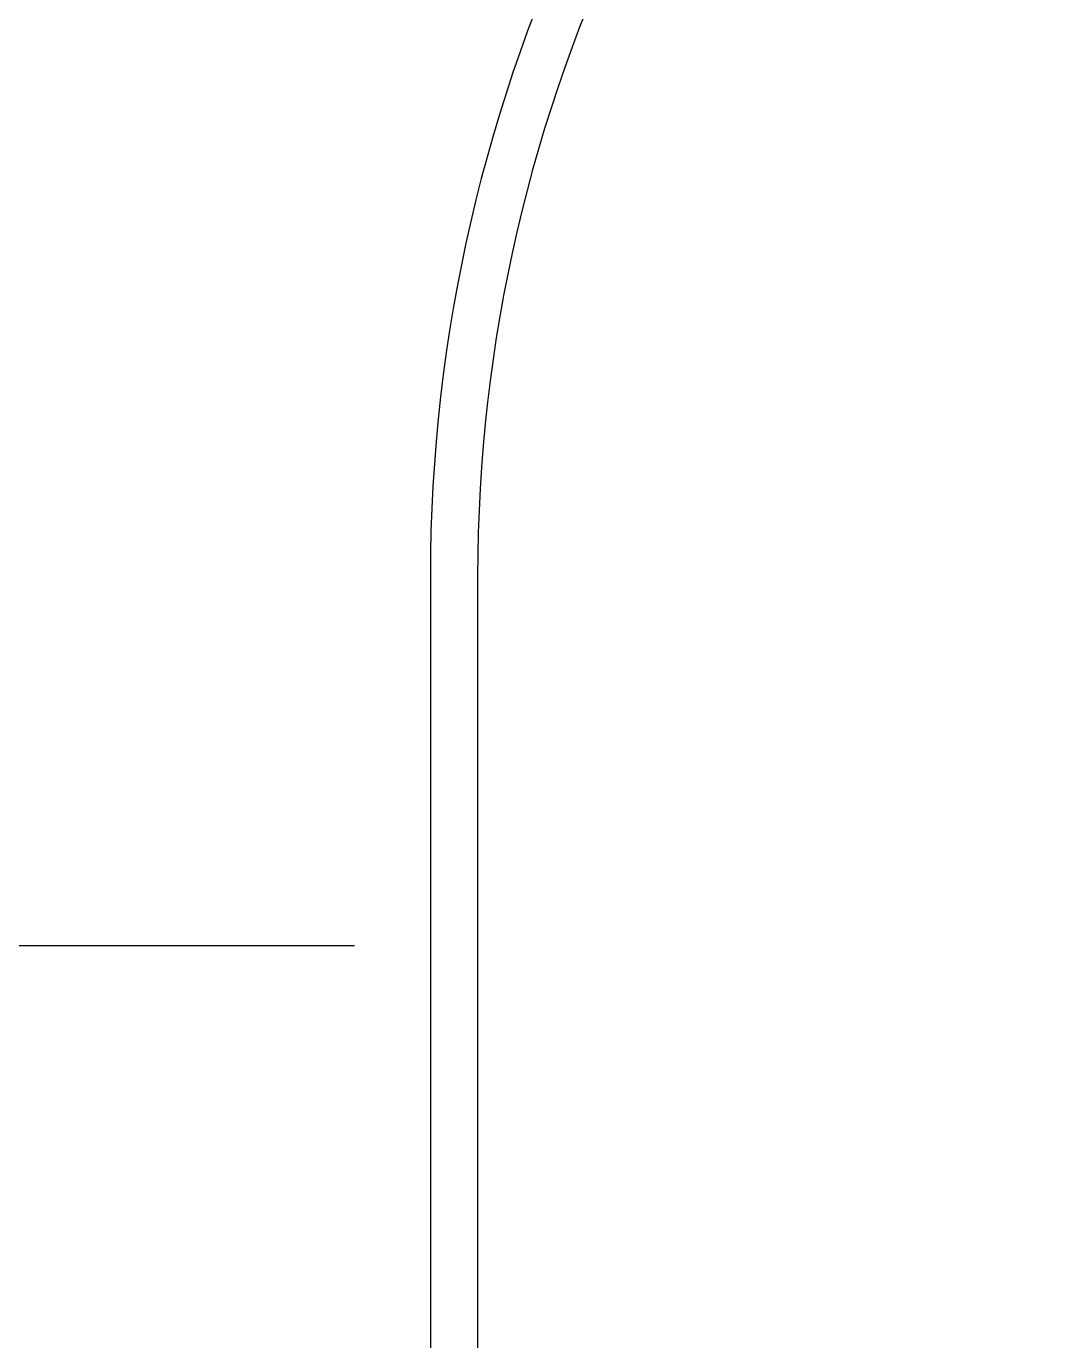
# Model space of a CAD drawing. Header units: millimetres. Extents: x -15295 to -9807, y 801 to 4683.
# Drawn here: x -14602.6 to -14518.8, y 3228.6 to 3335.3 of the extents above; entities that cross this region are included whole.
import ezdxf

# ---------------------------------------------------------------- set-up
doc = ezdxf.new("R2010")
doc.units = ezdxf.units.MM
doc.styles.get("Standard").update_dxf_attribs({"font": 'txt.shx', "height": 35})
doc.dimstyles.new('ISO-25', dxfattribs={"dimtxt": 1, "dimasz": 30, "dimexe": 1.25, "dimexo": 10, "dimgap": 10, "dimtad": 1, "dimtxsty": 'Standard', "dimcen": 2.5, "dimadec": 0, "dimazin": 0, "dimtfac": 1, "dimtmove": 0, "dimatfit": 3, "dimfxl": 0, "dimarcsym": 0})

# ---------------------------------------------------------------- blocks, each defined once
blk = doc.blocks.new('*D4')
at = {"color": 0, "lineweight": -2}
for p, q in [((-14575.97, 3260.64), (-14957.28, 3260.64)), ((-14956.03, 1972), (-14956.03, 3230.64)), ((-14611.19, 1942), (-14957.28, 1942))]:
    blk.add_line(p, q, dxfattribs=at)
at = {"color": 0}
for points in [[(-14961.03, 3230.64), (-14951.03, 3230.64), (-14956.03, 3260.64)], [(-14961.03, 1972), (-14951.03, 1972), (-14956.03, 1942)]]:
    blk.add_solid(points, dxfattribs=at)
at = {"layer": 'Defpoints', "color": 0}
for p in [(-14956.03, 3260.64), (-14565.97, 3260.64), (-14601.19, 1942)]:
    blk.add_point(p, dxfattribs=at)
at = {"color": 0, "insert": (-14983.53, 2601.32), "char_height": 35, "attachment_point": 5, "rotation": 90}
blk.add_mtext('1600', dxfattribs=at)
blk = doc.blocks.new('_None')

msp = doc.modelspace()

# ---------------------------------------------------------------- linework, layer by layer
for p, q in [((-14569.811, 3290.64), (-14569.811, 2277.499)), ((-14565.971, 3290.64), (-14565.971, 2282.93))]:
    msp.add_line(p, q)
for radius in [128, 124.16]:
    msp.add_arc((-14441.811, 3290.64), radius, 128.32746, 180)

# ---------------------------------------------------------------- dimensions: what is measured, and where the dimension line sits
dim = msp.add_linear_dim(base=(-14956.026, 3260.64), p1=(-14601.192, 1941.996), p2=(-14565.971, 3260.64), angle=90, text='1600', dimstyle='ISO-25', override={"dimldrblk": 'None'})
dim.commit()
dim.dimension.update_dxf_attribs({"geometry": '*D4', "text_midpoint": (-14983.526, 2601.318)})

doc.saveas('drawing.dxf')
